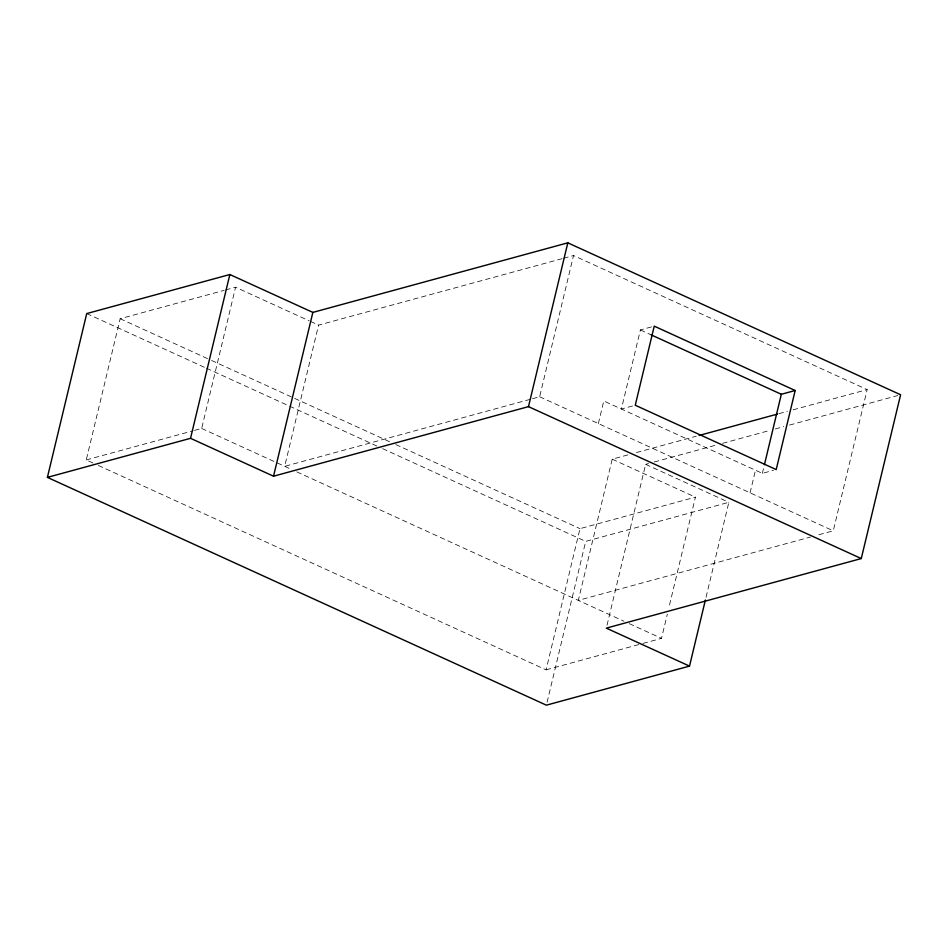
<?xml version="1.0" encoding="UTF-8"?>
<svg xmlns="http://www.w3.org/2000/svg" width="948" height="948" viewBox="0 0 948 948"><rect width="100%" height="100%" fill="white"/><g stroke="black" fill="none" stroke-linecap="round" stroke-linejoin="round"><path stroke-width="0.71" stroke-dasharray="4.74 3.56" d="M92.975 463.003L86.256 459.934L120.159 318.729L224.178 290.337M194.553 430.38L201.675 428.437L235.578 287.232L309.214 320.839M562.14 258.662L318.575 325.117L284.684 466.333L531.081 399.096M532.515 398.705L539.637 396.762L573.528 255.545L867.171 389.604L833.268 530.809L816.181 535.478M598.354 423.566L603.781 400.98L762.346 473.36L773.426 470.338M98.355 465.456L546.084 669.857L579.986 528.652L695.417 497.155L668.707 608.403M547.079 702.29L585.71 541.367L728.846 502.31L705.727 598.579M651.466 326.918L640.386 329.94L621.402 409.015L633.868 405.614M627.884 454.898L612.218 459.176L578.316 600.38L810.481 537.03M607.016 625.253L645.647 464.33L648.491 463.548M642.981 643.419L661.514 638.36L667.333 614.114M750.069 492.83L755.497 470.232M762.346 473.36L764.076 466.179M225.6 289.946L235.578 287.232M563.562 258.271L573.528 255.545M86.256 459.934L193.131 430.771M636.428 452.563L696.247 436.234M778.865 413.695L787.409 411.361M793.109 409.809L867.171 389.604M654.191 461.996L716.866 444.896M722.566 443.344L769.563 430.511M775.263 428.958L783.806 426.624M789.506 425.071L897.756 395.529M546.084 669.857L641.559 643.799M640.386 329.94L651.122 334.845M539.637 396.762L833.268 530.809M645.647 464.33L728.846 502.31M310.553 321.455L318.575 325.117M612.218 459.176L695.417 497.155M120.159 318.729L210.243 359.849M211.582 360.465L390.41 442.1M395.79 444.553L579.986 528.652M86.73 313.575L205.088 367.599M206.427 368.215L377.245 446.2M382.625 448.653L585.71 541.367M201.675 428.437L291.415 469.402M296.807 471.867L623.938 621.213M629.306 623.654L661.514 638.36"/><path stroke-width="1.42" d="M689.516 666.112L546.38 705.17L47.4 477.377L86.73 313.575L229.854 274.517L312.864 312.402L567.816 242.83L900.6 394.759L861.27 558.562L606.317 628.133L689.516 666.112L705.383 600.013M47.4 477.377L190.536 438.32L229.854 274.517M190.536 438.32L273.534 476.204L312.864 312.402M273.534 476.204L528.486 406.633L567.816 242.83M764.42 464.733L781.33 394.285L795.182 390.505L776.199 469.58L635.255 405.234L654.239 326.159L795.182 390.505M699.103 435.464L777.431 414.086M651.122 334.845L781.33 394.285M528.486 406.633L861.27 558.562"/></g></svg>
